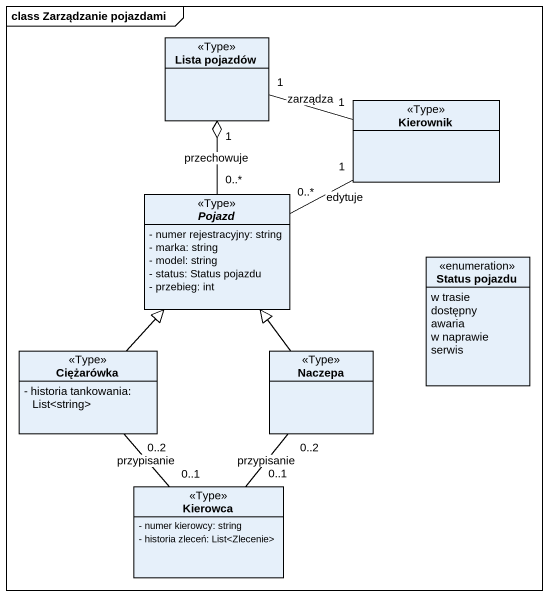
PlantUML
@startuml
mainframe class Zarządzanie pojazdami
hide circle
hide empty members
skinparam classAttributeIconSize 0
class "Lista pojazdów" as Lista_pojazdów <<Type>>
class Kierownik <<Type>>
abstract class Pojazd <<Type>> {
  - numer rejestracyjny: string
  - marka: string
  - model: string
  - status: Status pojazdu
  - przebieg: int
}
enum "Status pojazdu" as Status_pojazdu {
  w trasie
  dostępny
  awaria
  w naprawie
  serwis
}
class Ciężarówka <<Type>> {
  - historia tankowania: List<string>
}
class Naczepa <<Type>>
class Kierowca <<Type>> {
  - numer kierowcy: string
  - historia zleceń: List<Zlecenie>
}
Kierownik "1" -left- "1" Lista_pojazdów : zarządza
Kierownik "1" -left- "0..*" Pojazd : edytuje
Pojazd "0..*" -up-o "1" Lista_pojazdów : przechowuje
Ciężarówka -up-|> Pojazd
Ciężarówka "0..2" -- "0..1" Kierowca : przypisanie
Naczepa -up-|> Pojazd
Kierowca "0..1" -up- "0..2" Naczepa : przypisanie
@enduml
